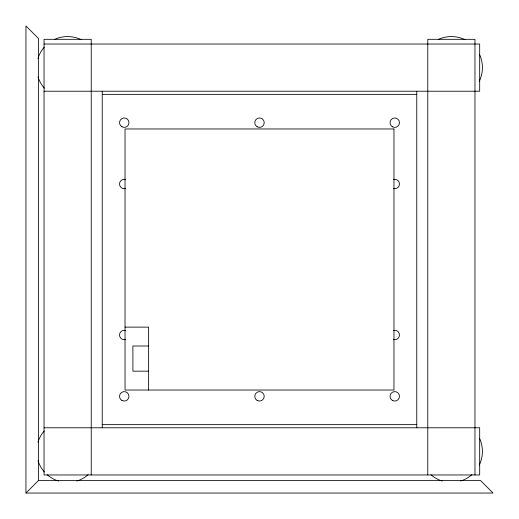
<?xml version="1.0" encoding="UTF-8"?>
<svg xmlns="http://www.w3.org/2000/svg" width="519" height="519" viewBox="0 0 519 519"><rect width="100%" height="100%" fill="white"/><g stroke="black" fill="none" stroke-linecap="round" stroke-linejoin="round"><path stroke-width="0.78" d="M25.95 493.05L38.529 480.471L38.529 38.529L25.95 25.95L25.95 493.05L493.05 493.05L480.471 480.471L38.529 480.471M44.037 44.037L479.679 44.037L479.679 91.221L44.037 91.221M102.23 94.361L416.77 94.361M125.034 327.126L148.622 327.126L148.622 390.035M148.622 345.998L132.896 345.998L132.896 371.163L148.622 371.163M102.23 424.639L416.77 424.639M44.037 427.779L479.679 427.779L479.679 474.963L44.037 474.963L44.037 39.321L91.221 39.321L91.221 474.963M474.963 474.963L474.963 39.321L427.779 39.321L427.779 474.963M416.77 91.221L416.77 427.779M102.23 91.221L102.23 427.779M393.532 330.434A4.716 4.716 0 0 1 399.474 334.989A4.716 4.716 0 0 1 393.532 339.549M125.468 339.549A4.716 4.716 0 0 1 119.526 334.989A4.716 4.716 0 0 1 125.468 330.434M125.468 188.566A4.716 4.716 0 0 1 119.526 184.011A4.716 4.716 0 0 1 125.468 179.451M393.532 179.451A4.716 4.716 0 0 1 399.474 184.011A4.716 4.716 0 0 1 393.532 188.566M479.55 438.296A31.062 31.062 0 0 1 479.264 465.043M471.92 474.671A31.062 31.062 0 0 1 460.664 481.016M442.246 481.061A31.062 31.062 0 0 1 430.952 474.775M88.172 474.671A31.062 31.062 0 0 1 76.916 481.016M58.504 481.061A31.062 31.062 0 0 1 47.203 474.775M44.329 471.92A31.062 31.062 0 0 1 37.984 460.664M37.939 442.246A31.062 31.062 0 0 1 44.225 430.952M479.55 54.547A31.062 31.062 0 0 1 479.264 81.301M438.296 39.45A31.062 31.062 0 0 1 465.043 39.736M44.329 88.172A31.062 31.062 0 0 1 37.984 76.916M37.939 58.504A31.062 31.062 0 0 1 44.225 47.203M54.547 39.45A31.062 31.062 0 0 1 81.301 39.736M393.966 128.965L125.034 128.965L125.034 390.035L393.966 390.035L393.966 128.965M121.887 400.415A4.716 4.716 0 0 0 128.965 396.328A4.716 4.716 0 0 0 121.887 392.241A4.716 4.716 0 0 0 121.887 400.415M392.396 400.415A4.716 4.716 0 0 0 399.474 396.328A4.716 4.716 0 0 0 392.396 392.241A4.716 4.716 0 0 0 392.396 400.415M392.396 126.759A4.716 4.716 0 0 0 399.474 122.672A4.716 4.716 0 0 0 392.396 118.585A4.716 4.716 0 0 0 392.396 126.759M121.887 126.759A4.716 4.716 0 0 0 128.965 122.672A4.716 4.716 0 0 0 121.887 118.585A4.716 4.716 0 0 0 121.887 126.759M257.139 400.415A4.716 4.716 0 0 0 264.216 396.328A4.716 4.716 0 0 0 257.139 392.241A4.716 4.716 0 0 0 257.139 400.415M257.139 126.759A4.716 4.716 0 0 0 264.216 122.672A4.716 4.716 0 0 0 257.139 118.585A4.716 4.716 0 0 0 257.139 126.759"/></g></svg>
